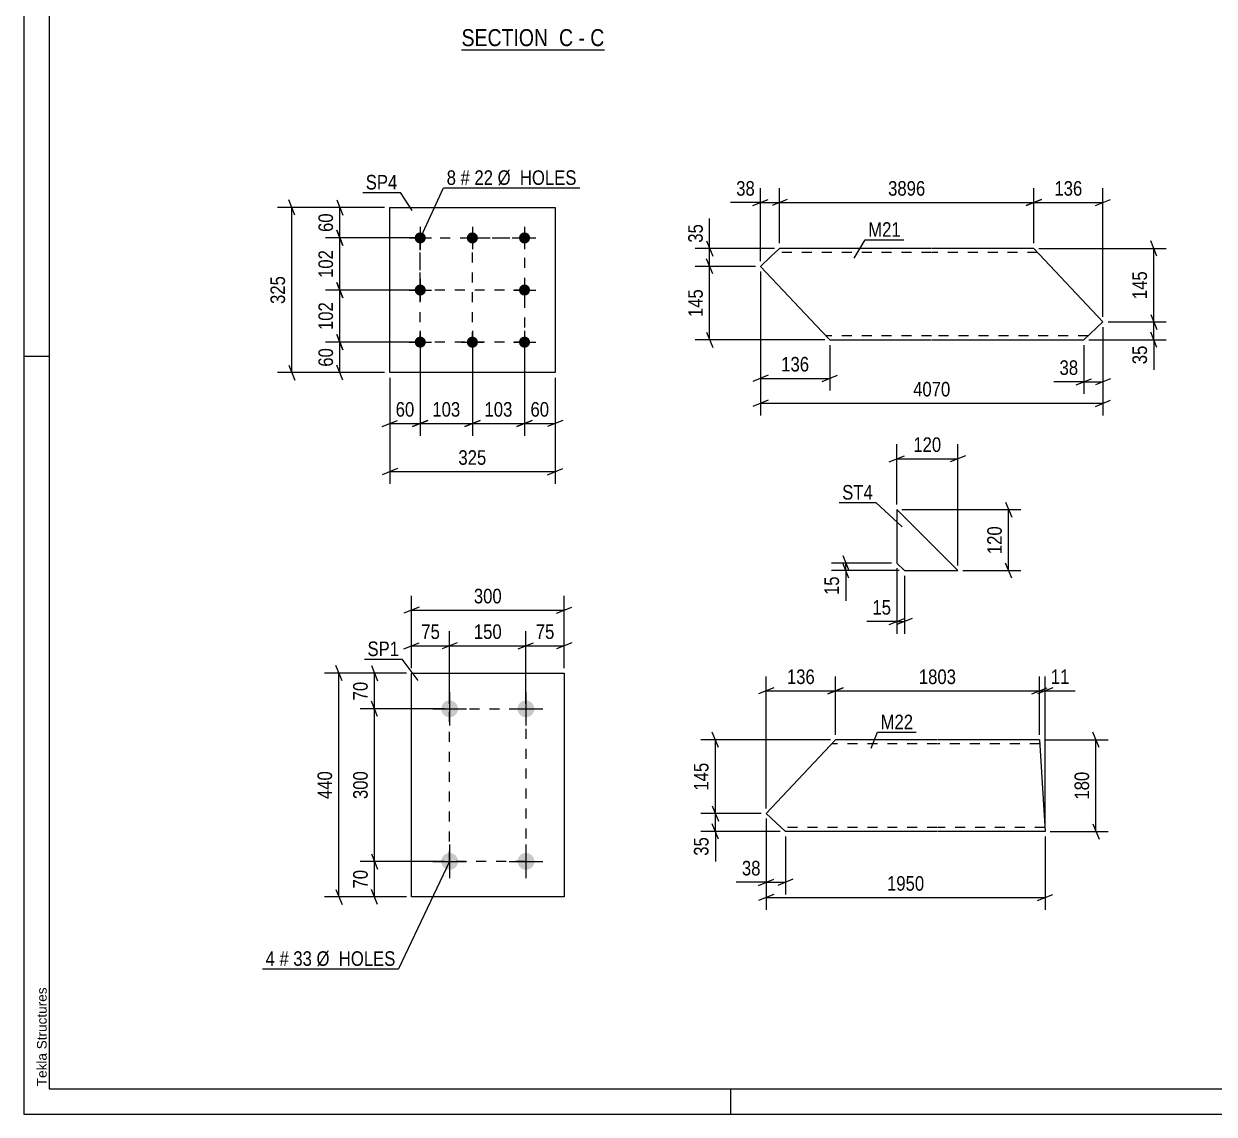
# Model space of a CAD drawing. Header units: millimetres. Extents: x 0 to 1189, y 0 to 841.
# Drawn here: x 0 to 234, y 0 to 214.5 of the extents above; entities that cross this region are included whole.
import ezdxf

# ---------------------------------------------------------------- set-up
doc = ezdxf.new("R2010")
doc.units = ezdxf.units.MM
doc.linetypes.add('DXK_LINE_DOT2', pattern=[3.9198, 1.9599, -1.9599])
doc.styles.add('Arial', font='ARIAL.TTF', dxfattribs={"height": 0.2})
doc.styles.add('Arial Narrow', font='ARIALN.TTF', dxfattribs={"height": 0.2})

# ---------------------------------------------------------------- blocks, each defined once
blk = doc.blocks.new('Unknown-405118385-1163')
at = {"color": 5, "linetype": 'Continuous'}
for p, q in [((0, 841), (0, 0)), ((5, 836), (5, 5)), ((5, 149), (0, 149)), ((5, 5), (1184, 5)), ((139, 0), (139, 5)), ((0, 0), (1189, 0))]:
    blk.add_line(p, q, dxfattribs=at)
at = {"color": 174, "linetype": 'Continuous', "style": 'Arial'}
blk.add_text('Tekla Structures', height=1.9102, rotation=90, dxfattribs=at).set_placement((4.5, 5.5))
blk = doc.blocks.new('Unknown-405118385-14 - 4135')
at = {"color": 6, "linetype": 'Continuous'}
blk.add_line((86.05, 209.31), (114.12, 209.31), dxfattribs=at)
at = {"color": 0, "linetype": 'Continuous'}
blk.add_wipeout([(104.16, 210.06), (104.16, 213.56), (86.05, 213.56), (86.05, 210.06)], dxfattribs=at)
at = {"color": 7, "linetype": 'Continuous', "style": 'Arial Narrow'}
blk.add_text('SECTION ', height=3.34, dxfattribs=at).set_placement((86.05, 210.06))
at = {"color": 0, "linetype": 'Continuous'}
blk.add_wipeout([(107.98, 210.06), (107.98, 213.56), (105.21, 213.56), (105.21, 210.06)], dxfattribs=at)
at = {"color": 7, "linetype": 'Continuous', "style": 'Arial Narrow'}
blk.add_text('C', height=3.34, dxfattribs=at).set_placement((105.21, 210.06))
at = {"color": 0, "linetype": 'Continuous'}
blk.add_wipeout([(110.3, 210.06), (110.3, 213.56), (109.03, 213.56), (109.03, 210.06)], dxfattribs=at)
at = {"color": 7, "linetype": 'Continuous', "style": 'Arial Narrow'}
blk.add_text('-', height=3.34, dxfattribs=at).set_placement((109.03, 210.06))
at = {"color": 0, "linetype": 'Continuous'}
blk.add_wipeout([(114.12, 210.06), (114.12, 213.56), (111.35, 213.56), (111.35, 210.06)], dxfattribs=at)
at = {"color": 7, "linetype": 'Continuous', "style": 'Arial Narrow'}
blk.add_text('C', height=3.34, dxfattribs=at).set_placement((111.35, 210.06))
blk = doc.blocks.new('Part-405118385-37396 - 37395')
at = {"color": 2, "linetype": 'Continuous'}
for p, q in [((146.88, 168.68), (144.82, 166.75)), ((148.58, 170.28), (146.88, 168.68)), ((178.43, 170.28), (148.58, 170.28)), ((198.53, 170.28), (178.53, 170.28)), ((212.14, 155.81), (198.53, 170.28)), ((156.93, 153.88), (144.82, 166.75)), ((212.14, 155.81), (208.38, 152.28)), ((158.43, 152.28), (156.93, 153.88)), ((158.43, 152.28), (178.43, 152.28)), ((178.53, 152.28), (208.38, 152.28))]:
    blk.add_line(p, q, dxfattribs=at)
at = {"color": 7, "linetype": 'DXK_LINE_DOT2'}
for p, q in [((148.58, 170.28), (147.53, 169.29)), ((178.43, 169.48), (147.73, 169.48)), ((199.28, 169.48), (178.53, 169.48)), ((158.32, 152.4), (156.93, 153.88)), ((178.43, 153.08), (157.68, 153.08)), ((209.23, 153.08), (178.53, 153.08))]:
    blk.add_line(p, q, dxfattribs=at)
blk = doc.blocks.new('Part-405118385-37403 - 37402')
at = {"color": 2, "linetype": 'Continuous'}
for p, q in [((145.94, 59.15), (159.55, 73.61)), ((179.55, 73.61), (159.55, 73.61)), ((199.65, 73.61), (179.65, 73.61)), ((199.65, 73.61), (200.76, 55.61)), ((149.7, 55.61), (145.94, 59.15)), ((179.55, 55.61), (149.7, 55.61)), ((200.76, 55.61), (179.65, 55.61))]:
    blk.add_line(p, q, dxfattribs=at)
at = {"color": 7, "linetype": 'DXK_LINE_DOT2'}
for p, q in [((179.55, 72.81), (158.8, 72.81)), ((199.7, 72.81), (179.65, 72.81)), ((179.55, 56.41), (148.85, 56.41)), ((200.71, 56.41), (179.65, 56.41)), ((200.71, 56.41), (200.7, 56.48))]:
    blk.add_line(p, q, dxfattribs=at)
blk = doc.blocks.new('Part-405118385-37460 - 37459')
at = {"color": 2, "linetype": 'Continuous'}
for p, q in [((76.21, 42.72), (76.21, 86.72)), ((76.21, 86.72), (106.21, 86.72)), ((106.21, 86.72), (106.21, 42.72)), ((106.21, 42.72), (76.21, 42.72))]:
    blk.add_line(p, q, dxfattribs=at)
blk = doc.blocks.new('Bolt-405118385-37461 - 37459')
at = {"linetype": 'Continuous'}
for points in [[(83.71, 81.37, -1), (83.71, 78.07, -1)], [(98.71, 81.37, -1), (98.71, 78.07, -1)], [(83.71, 51.37, -1), (83.71, 48.07, -1)], [(98.71, 51.37, -1), (98.71, 48.07, -1)]]:
    blk.add_hatch(color=1, dxfattribs=at).paths.add_polyline_path(points)
at = {"color": 1, "linetype": 'Continuous'}
for p, q in [((83.71, 83.02), (83.71, 76.42)), ((98.71, 83.02), (98.71, 76.42)), ((80.41, 79.72), (87.01, 79.72)), ((95.41, 79.72), (102.01, 79.72)), ((83.71, 53.02), (83.71, 46.42)), ((98.71, 53.02), (98.71, 46.42)), ((80.41, 49.72), (87.01, 49.72)), ((95.41, 49.72), (102.01, 49.72))]:
    blk.add_line(p, q, dxfattribs=at)
blk = doc.blocks.new('Part-405118385-37470 - 37469')
at = {"color": 2, "linetype": 'Continuous'}
for p, q in [((171.6, 118.9), (171.6, 108.4)), ((171.6, 118.9), (183.6, 106.9)), ((171.6, 108.4), (173.1, 106.9)), ((173.1, 106.9), (183.6, 106.9))]:
    blk.add_line(p, q, dxfattribs=at)
blk = doc.blocks.new('Part-405118385-37504 - 37503')
at = {"color": 2, "linetype": 'Continuous'}
for p, q in [((71.93, 145.84), (71.93, 178.34)), ((71.93, 178.34), (104.43, 178.34)), ((104.43, 178.34), (104.43, 145.84)), ((104.43, 145.84), (71.93, 145.84))]:
    blk.add_line(p, q, dxfattribs=at)
blk = doc.blocks.new('Bolt-405118385-37505 - 37503')
at = {"linetype": 'Continuous'}
for points in [[(77.93, 173.44, -1), (77.93, 171.24, -1)], [(88.18, 173.44, -1), (88.18, 171.24, -1)], [(98.43, 173.44, -1), (98.43, 171.24, -1)], [(77.93, 163.19, -1), (77.93, 160.99, -1)], [(98.43, 163.19, -1), (98.43, 160.99, -1)], [(77.93, 152.94, -1), (77.93, 150.74, -1)], [(88.18, 152.94, -1), (88.18, 150.74, -1)], [(98.43, 152.94, -1), (98.43, 150.74, -1)]]:
    blk.add_hatch(color=1, dxfattribs=at).paths.add_polyline_path(points)
at = {"color": 1, "linetype": 'Continuous'}
for p, q in [((77.93, 174.54), (77.93, 170.14)), ((88.18, 174.54), (88.18, 170.14)), ((98.43, 174.54), (98.43, 170.14)), ((75.73, 172.34), (80.13, 172.34)), ((85.98, 172.34), (90.38, 172.34)), ((96.23, 172.34), (100.63, 172.34)), ((77.93, 164.29), (77.93, 159.89)), ((98.43, 164.29), (98.43, 159.89)), ((75.73, 162.09), (80.13, 162.09)), ((96.23, 162.09), (100.63, 162.09)), ((77.93, 154.04), (77.93, 149.64)), ((88.18, 154.04), (88.18, 149.64)), ((98.43, 154.04), (98.43, 149.64)), ((75.73, 151.84), (80.13, 151.84)), ((85.98, 151.84), (90.38, 151.84)), ((96.23, 151.84), (100.63, 151.84))]:
    blk.add_line(p, q, dxfattribs=at)
blk = doc.blocks.new('Rectangle-405118385-40079 - 37459')
at = {"color": 1, "linetype": 'DXK_LINE_DOT2'}
blk.add_lwpolyline([(83.71, 79.72), (98.71, 79.72), (98.71, 49.72), (83.71, 49.72), (83.71, 79.72)], close=True, dxfattribs=at)
blk = doc.blocks.new('Rectangle-405118385-40049 - 37503')
at = {"color": 1, "linetype": 'DXK_LINE_DOT2'}
blk.add_lwpolyline([(77.93, 172.34), (98.43, 172.34), (98.43, 151.84), (77.93, 151.84), (77.93, 172.34)], close=True, dxfattribs=at)
blk = doc.blocks.new('Rectangle-405118385-40059 - 37503')
at = {"color": 1, "linetype": 'DXK_LINE_DOT2'}
blk.add_lwpolyline([(77.93, 172.34), (98.43, 172.34), (98.43, 162.09), (77.93, 162.09), (77.93, 172.34)], close=True, dxfattribs=at)
blk = doc.blocks.new('Rectangle-405118385-40069 - 37503')
at = {"color": 1, "linetype": 'DXK_LINE_DOT2'}
blk.add_lwpolyline([(88.18, 172.34), (98.43, 172.34), (98.43, 151.84), (88.18, 151.84), (88.18, 172.34)], close=True, dxfattribs=at)
blk = doc.blocks.new('StraightDimension-405118385-37673 - 37395')
at = {"color": 7, "linetype": 'Continuous'}
for p, q in [((222.74, 168.78), (221.54, 171.78)), ((199.53, 170.28), (224.54, 170.28)), ((222.14, 155.81), (222.14, 170.28)), ((221.54, 157.31), (222.74, 154.31)), ((213.14, 155.81), (224.54, 155.81))]:
    blk.add_line(p, q, dxfattribs=at)
at = {"color": 0}
blk.add_wipeout([(221.39, 166.39), (217.19, 166.39), (217.19, 159.7), (221.39, 159.7)], dxfattribs=at)
at = {"color": 3, "style": 'Arial Narrow'}
blk.add_text('145', height=2.863, rotation=90.0002, dxfattribs=at).set_placement((220.79, 160.3))
blk = doc.blocks.new('StraightDimension-405118385-37665 - 37395')
at = {"color": 7, "linetype": 'Continuous'}
for p, q in [((134.22, 171.78), (135.42, 168.78)), ((147.58, 170.28), (131.97, 170.28)), ((134.82, 166.75), (134.82, 170.28)), ((143.82, 166.75), (131.97, 166.75)), ((135.42, 165.25), (134.22, 168.25))]:
    blk.add_line(p, q, dxfattribs=at)
at = {"color": 0}
blk.add_wipeout([(134.07, 175.66), (129.87, 175.66), (129.87, 170.8), (134.07, 170.8)], dxfattribs=at)
at = {"color": 7, "linetype": 'Continuous'}
blk.add_line((134.82, 170.28), (134.82, 176.18), dxfattribs=at)
blk.add_line((134.82, 170.28), (134.82, 176.18), dxfattribs=at)
at = {"color": 3, "style": 'Arial Narrow'}
blk.add_text('35', height=2.863, rotation=90.0002, dxfattribs=at).set_placement((133.47, 171.4))
blk = doc.blocks.new('StraightDimension-405118385-37649 - 37395')
at = {"color": 7, "linetype": 'Continuous'}
for p, q in [((212.14, 154.81), (212.14, 141.65)), ((208.38, 151.28), (208.38, 141.65)), ((206.88, 143.45), (209.88, 144.65)), ((208.38, 144.05), (212.14, 144.05)), ((213.64, 144.65), (210.64, 143.45))]:
    blk.add_line(p, q, dxfattribs=at)
at = {"color": 0}
blk.add_wipeout([(207.86, 144.8), (207.86, 149), (203, 149), (203, 144.8)], dxfattribs=at)
at = {"color": 7, "linetype": 'Continuous'}
blk.add_line((208.38, 144.05), (202.48, 144.05), dxfattribs=at)
blk.add_line((208.38, 144.05), (202.48, 144.05), dxfattribs=at)
at = {"color": 3, "style": 'Arial Narrow'}
blk.add_text('38', height=2.863, dxfattribs=at).set_placement((203.6, 145.4))
blk = doc.blocks.new('StraightDimension-405118385-39725 - 37395')
at = {"color": 7, "linetype": 'Continuous'}
for p, q in [((198.53, 171.28), (198.53, 182.15)), ((212.14, 156.81), (212.14, 182.15)), ((200.03, 179.9), (197.03, 178.7)), ((198.53, 179.3), (212.14, 179.3)), ((210.64, 178.7), (213.64, 179.9))]:
    blk.add_line(p, q, dxfattribs=at)
at = {"color": 0}
blk.add_wipeout([(208.68, 180.05), (208.68, 184.25), (201.99, 184.25), (201.99, 180.05)], dxfattribs=at)
at = {"color": 3, "style": 'Arial Narrow'}
blk.add_text('136', height=2.863, dxfattribs=at).set_placement((202.59, 180.65))
blk = doc.blocks.new('StraightDimension-405118385-37653 - 37395')
at = {"color": 7, "linetype": 'Continuous'}
for p, q in [((144.82, 165.75), (144.82, 142.32)), ((158.43, 151.28), (158.43, 142.32)), ((146.32, 145.32), (143.32, 144.12)), ((156.93, 144.12), (159.93, 145.32)), ((144.82, 144.72), (158.43, 144.72))]:
    blk.add_line(p, q, dxfattribs=at)
at = {"color": 0}
blk.add_wipeout([(154.97, 145.47), (154.97, 149.67), (148.29, 149.67), (148.29, 145.47)], dxfattribs=at)
at = {"color": 3, "style": 'Arial Narrow'}
blk.add_text('136', height=2.863, dxfattribs=at).set_placement((148.89, 146.07))
blk = doc.blocks.new('StraightDimension-405118385-37674 - 37395')
at = {"color": 7, "linetype": 'Continuous'}
for p, q in [((221.54, 157.31), (222.74, 154.31)), ((213.14, 155.81), (224.54, 155.81)), ((222.14, 152.28), (222.14, 155.81)), ((209.38, 152.28), (224.54, 152.28)), ((222.74, 150.78), (221.54, 153.78))]:
    blk.add_line(p, q, dxfattribs=at)
at = {"color": 0}
blk.add_wipeout([(221.39, 151.75), (217.19, 151.75), (217.19, 146.9), (221.39, 146.9)], dxfattribs=at)
at = {"color": 7, "linetype": 'Continuous'}
blk.add_line((222.14, 152.28), (222.14, 146.37), dxfattribs=at)
blk.add_line((222.14, 152.28), (222.14, 146.37), dxfattribs=at)
at = {"color": 3, "style": 'Arial Narrow'}
blk.add_text('35', height=2.863, rotation=90.0002, dxfattribs=at).set_placement((220.79, 147.5))
blk = doc.blocks.new('StraightDimension-405118385-37666 - 37395')
at = {"color": 7, "linetype": 'Continuous'}
for p, q in [((143.82, 166.75), (131.97, 166.75)), ((135.42, 165.25), (134.22, 168.25)), ((134.82, 152.28), (134.82, 166.75)), ((157.43, 152.28), (131.97, 152.28)), ((134.22, 153.78), (135.42, 150.78))]:
    blk.add_line(p, q, dxfattribs=at)
at = {"color": 0}
blk.add_wipeout([(134.07, 162.85), (129.87, 162.85), (129.87, 156.17), (134.07, 156.17)], dxfattribs=at)
at = {"color": 3, "style": 'Arial Narrow'}
blk.add_text('145', height=2.863, rotation=90.0002, dxfattribs=at).set_placement((133.47, 156.77))
blk = doc.blocks.new('StraightDimension-405118385-37681 - 37395')
at = {"color": 7, "linetype": 'Continuous'}
for p, q in [((144.82, 165.75), (144.82, 137.41)), ((212.14, 154.81), (212.14, 137.41)), ((146.32, 140.41), (143.32, 139.21)), ((210.64, 139.21), (213.64, 140.41)), ((144.82, 139.81), (212.14, 139.81))]:
    blk.add_line(p, q, dxfattribs=at)
at = {"color": 0}
blk.add_wipeout([(182.74, 140.56), (182.74, 144.76), (174.22, 144.76), (174.22, 140.56)], dxfattribs=at)
at = {"color": 3, "style": 'Arial Narrow'}
blk.add_text('4070', height=2.863, dxfattribs=at).set_placement((174.82, 141.16))
blk = doc.blocks.new('StraightDimension-405118385-39726 - 37395')
at = {"color": 7, "linetype": 'Continuous'}
for p, q in [((148.58, 171.28), (148.58, 182.15)), ((198.53, 171.28), (198.53, 182.15)), ((150.08, 179.9), (147.08, 178.7)), ((148.58, 179.3), (198.53, 179.3)), ((197.03, 178.7), (200.03, 179.9))]:
    blk.add_line(p, q, dxfattribs=at)
at = {"color": 0}
blk.add_wipeout([(177.81, 180.05), (177.81, 184.25), (169.3, 184.25), (169.3, 180.05)], dxfattribs=at)
at = {"color": 3, "style": 'Arial Narrow'}
blk.add_text('3896', height=2.863, dxfattribs=at).set_placement((169.9, 180.65))
blk = doc.blocks.new('StraightDimension-405118385-39727 - 37395')
at = {"color": 7, "linetype": 'Continuous'}
for p, q in [((144.82, 167.75), (144.82, 182.15)), ((148.58, 171.28), (148.58, 182.15)), ((143.32, 178.7), (146.32, 179.9)), ((144.82, 179.3), (148.58, 179.3)), ((150.08, 179.9), (147.08, 178.7))]:
    blk.add_line(p, q, dxfattribs=at)
at = {"color": 0}
blk.add_wipeout([(144.3, 180.05), (144.3, 184.25), (139.44, 184.25), (139.44, 180.05)], dxfattribs=at)
at = {"color": 7, "linetype": 'Continuous'}
blk.add_line((144.82, 179.3), (138.92, 179.3), dxfattribs=at)
blk.add_line((144.82, 179.3), (138.92, 179.3), dxfattribs=at)
at = {"color": 3, "style": 'Arial Narrow'}
blk.add_text('38', height=2.863, dxfattribs=at).set_placement((140.04, 180.65))
blk = doc.blocks.new('StraightDimension-405118385-37705 - 37402')
at = {"color": 7, "linetype": 'Continuous'}
for p, q in [((211.36, 72.11), (210.16, 75.11)), ((200.65, 73.61), (213.16, 73.61)), ((210.76, 55.61), (210.76, 73.61)), ((210.16, 57.11), (211.36, 54.11)), ((201.76, 55.61), (213.16, 55.61))]:
    blk.add_line(p, q, dxfattribs=at)
at = {"color": 0}
blk.add_wipeout([(210.01, 67.96), (205.81, 67.96), (205.81, 61.27), (210.01, 61.27)], dxfattribs=at)
at = {"color": 3, "style": 'Arial Narrow'}
blk.add_text('180', height=2.863, rotation=90.0002, dxfattribs=at).set_placement((209.41, 61.87))
blk = doc.blocks.new('StraightDimension-405118385-37697 - 37402')
at = {"color": 7, "linetype": 'Continuous'}
for p, q in [((136.54, 72.11), (135.34, 75.11)), ((158.55, 73.61), (133.09, 73.61)), ((135.94, 59.15), (135.94, 73.61)), ((144.94, 59.15), (133.09, 59.15)), ((135.34, 60.65), (136.54, 57.65))]:
    blk.add_line(p, q, dxfattribs=at)
at = {"color": 0}
blk.add_wipeout([(135.19, 69.72), (130.99, 69.72), (130.99, 63.04), (135.19, 63.04)], dxfattribs=at)
at = {"color": 3, "style": 'Arial Narrow'}
blk.add_text('145', height=2.863, rotation=90.0002, dxfattribs=at).set_placement((134.59, 63.64))
blk = doc.blocks.new('StraightDimension-405118385-39832 - 37402')
at = {"color": 7, "linetype": 'Continuous'}
for p, q in [((199.65, 74.61), (199.65, 86.1)), ((200.76, 56.61), (200.76, 86.1)), ((198.15, 82.65), (201.15, 83.85)), ((202.26, 83.85), (199.26, 82.65)), ((199.65, 83.25), (200.76, 83.25))]:
    blk.add_line(p, q, dxfattribs=at)
at = {"color": 0}
blk.add_wipeout([(206.14, 84), (206.14, 88.2), (201.28, 88.2), (201.28, 84)], dxfattribs=at)
at = {"color": 7, "linetype": 'Continuous'}
blk.add_line((200.76, 83.25), (206.66, 83.25), dxfattribs=at)
blk.add_line((200.76, 83.25), (206.66, 83.25), dxfattribs=at)
at = {"color": 3, "style": 'Arial Narrow'}
blk.add_text('11', height=2.863, dxfattribs=at).set_placement((201.88, 84.6))
blk = doc.blocks.new('StraightDimension-405118385-37693 - 37402')
at = {"color": 7, "linetype": 'Continuous'}
for p, q in [((145.94, 58.15), (145.94, 43.21)), ((149.7, 54.61), (149.7, 43.21)), ((144.44, 45.01), (147.44, 46.21)), ((145.94, 45.61), (149.7, 45.61)), ((151.2, 46.21), (148.2, 45.01))]:
    blk.add_line(p, q, dxfattribs=at)
at = {"color": 0}
blk.add_wipeout([(145.42, 46.36), (145.42, 50.56), (140.56, 50.56), (140.56, 46.36)], dxfattribs=at)
at = {"color": 7, "linetype": 'Continuous'}
blk.add_line((145.94, 45.61), (140.04, 45.61), dxfattribs=at)
blk.add_line((145.94, 45.61), (140.04, 45.61), dxfattribs=at)
at = {"color": 3, "style": 'Arial Narrow'}
blk.add_text('38', height=2.863, dxfattribs=at).set_placement((141.16, 46.96))
blk = doc.blocks.new('StraightDimension-405118385-39834 - 37402')
at = {"color": 7, "linetype": 'Continuous'}
for p, q in [((145.94, 60.15), (145.94, 86.1)), ((159.55, 74.61), (159.55, 86.1)), ((147.44, 83.85), (144.44, 82.65)), ((145.94, 83.25), (159.55, 83.25)), ((158.05, 82.65), (161.05, 83.85))]:
    blk.add_line(p, q, dxfattribs=at)
at = {"color": 0}
blk.add_wipeout([(156.09, 84), (156.09, 88.2), (149.41, 88.2), (149.41, 84)], dxfattribs=at)
at = {"color": 3, "style": 'Arial Narrow'}
blk.add_text('136', height=2.863, dxfattribs=at).set_placement((150.01, 84.6))
blk = doc.blocks.new('StraightDimension-405118385-37698 - 37402')
at = {"color": 7, "linetype": 'Continuous'}
for p, q in [((144.94, 59.15), (133.09, 59.15)), ((135.34, 60.65), (136.54, 57.65)), ((135.94, 55.61), (135.94, 59.15)), ((136.54, 54.11), (135.34, 57.11)), ((148.7, 55.61), (133.09, 55.61))]:
    blk.add_line(p, q, dxfattribs=at)
at = {"color": 0}
blk.add_wipeout([(135.19, 55.09), (130.99, 55.09), (130.99, 50.23), (135.19, 50.23)], dxfattribs=at)
at = {"color": 7, "linetype": 'Continuous'}
blk.add_line((135.94, 55.61), (135.94, 49.71), dxfattribs=at)
blk.add_line((135.94, 55.61), (135.94, 49.71), dxfattribs=at)
at = {"color": 3, "style": 'Arial Narrow'}
blk.add_text('35', height=2.863, rotation=90.0002, dxfattribs=at).set_placement((134.59, 50.83))
blk = doc.blocks.new('StraightDimension-405118385-37711 - 37402')
at = {"color": 7, "linetype": 'Continuous'}
for p, q in [((145.94, 58.15), (145.94, 40.21)), ((200.76, 54.61), (200.76, 40.21)), ((147.44, 43.21), (144.44, 42.01)), ((145.94, 42.61), (200.76, 42.61)), ((199.26, 42.01), (202.26, 43.21))]:
    blk.add_line(p, q, dxfattribs=at)
at = {"color": 0}
blk.add_wipeout([(177.61, 43.36), (177.61, 47.56), (169.09, 47.56), (169.09, 43.36)], dxfattribs=at)
at = {"color": 3, "style": 'Arial Narrow'}
blk.add_text('1950', height=2.863, dxfattribs=at).set_placement((169.69, 43.96))
blk = doc.blocks.new('StraightDimension-405118385-39833 - 37402')
at = {"color": 7, "linetype": 'Continuous'}
for p, q in [((159.55, 74.61), (159.55, 86.1)), ((199.65, 74.61), (199.65, 86.1)), ((161.05, 83.85), (158.05, 82.65)), ((159.55, 83.25), (199.65, 83.25)), ((198.15, 82.65), (201.15, 83.85))]:
    blk.add_line(p, q, dxfattribs=at)
at = {"color": 0}
blk.add_wipeout([(183.86, 84), (183.86, 88.2), (175.34, 88.2), (175.34, 84)], dxfattribs=at)
at = {"color": 3, "style": 'Arial Narrow'}
blk.add_text('1803', height=2.863, dxfattribs=at).set_placement((175.94, 84.6))
blk = doc.blocks.new('StraightDimension-405118385-37831 - 37459')
at = {"color": 7, "linetype": 'Continuous'}
for p, q in [((82.71, 49.72), (66.1, 49.72)), ((68.35, 51.22), (69.55, 48.22)), ((68.95, 42.72), (68.95, 49.72)), ((75.21, 42.72), (66.1, 42.72)), ((69.55, 41.22), (68.35, 44.22))]:
    blk.add_line(p, q, dxfattribs=at)
at = {"color": 0}
blk.add_wipeout([(68.2, 48.65), (64, 48.65), (64, 43.79), (68.2, 43.79)], dxfattribs=at)
at = {"color": 3, "style": 'Arial Narrow'}
blk.add_text('70', height=2.863, rotation=90.0002, dxfattribs=at).set_placement((67.6, 44.39))
blk = doc.blocks.new('StraightDimension-405118385-37847 - 37459')
at = {"color": 7, "linetype": 'Continuous'}
for p, q in [((76.21, 87.72), (76.21, 94.97)), ((83.71, 80.72), (83.71, 94.97)), ((74.71, 91.52), (77.71, 92.72)), ((76.21, 92.12), (83.71, 92.12)), ((85.21, 92.72), (82.21, 91.52))]:
    blk.add_line(p, q, dxfattribs=at)
at = {"color": 0}
blk.add_wipeout([(82.39, 92.87), (82.39, 97.07), (77.54, 97.07), (77.54, 92.87)], dxfattribs=at)
at = {"color": 3, "style": 'Arial Narrow'}
blk.add_text('75', height=2.863, dxfattribs=at).set_placement((78.14, 93.47))
blk = doc.blocks.new('StraightDimension-405118385-37830 - 37459')
at = {"color": 7, "linetype": 'Continuous'}
for p, q in [((82.71, 79.72), (66.1, 79.72)), ((69.55, 78.22), (68.35, 81.22)), ((68.95, 49.72), (68.95, 79.72)), ((82.71, 49.72), (66.1, 49.72)), ((68.35, 51.22), (69.55, 48.22))]:
    blk.add_line(p, q, dxfattribs=at)
at = {"color": 0}
blk.add_wipeout([(68.2, 68.06), (64, 68.06), (64, 61.38), (68.2, 61.38)], dxfattribs=at)
at = {"color": 3, "style": 'Arial Narrow'}
blk.add_text('300', height=2.863, rotation=90.0002, dxfattribs=at).set_placement((67.6, 61.98))
blk = doc.blocks.new('StraightDimension-405118385-37829 - 37459')
at = {"color": 7, "linetype": 'Continuous'}
for p, q in [((75.21, 86.72), (66.1, 86.72)), ((68.35, 88.22), (69.55, 85.22)), ((68.95, 79.72), (68.95, 86.72)), ((82.71, 79.72), (66.1, 79.72)), ((69.55, 78.22), (68.35, 81.22))]:
    blk.add_line(p, q, dxfattribs=at)
at = {"color": 0}
blk.add_wipeout([(68.2, 85.65), (64, 85.65), (64, 80.79), (68.2, 80.79)], dxfattribs=at)
at = {"color": 3, "style": 'Arial Narrow'}
blk.add_text('70', height=2.863, rotation=90.0002, dxfattribs=at).set_placement((67.6, 81.39))
blk = doc.blocks.new('StraightDimension-405118385-37841 - 37459')
at = {"color": 7, "linetype": 'Continuous'}
for p, q in [((75.21, 86.72), (59.1, 86.72)), ((62.55, 85.22), (61.35, 88.22)), ((61.95, 42.72), (61.95, 86.72)), ((75.21, 42.72), (59.1, 42.72)), ((61.35, 44.22), (62.55, 41.22))]:
    blk.add_line(p, q, dxfattribs=at)
at = {"color": 0}
blk.add_wipeout([(61.2, 68.06), (57, 68.06), (57, 61.38), (61.2, 61.38)], dxfattribs=at)
at = {"color": 3, "style": 'Arial Narrow'}
blk.add_text('440', height=2.863, rotation=90.0002, dxfattribs=at).set_placement((60.6, 61.98))
blk = doc.blocks.new('StraightDimension-405118385-37845 - 37459')
at = {"color": 7, "linetype": 'Continuous'}
for p, q in [((98.71, 80.72), (98.71, 94.97)), ((106.21, 87.72), (106.21, 94.97)), ((97.21, 91.52), (100.21, 92.72)), ((98.71, 92.12), (106.21, 92.12)), ((107.71, 92.72), (104.71, 91.52))]:
    blk.add_line(p, q, dxfattribs=at)
at = {"color": 0}
blk.add_wipeout([(104.89, 92.87), (104.89, 97.07), (100.04, 97.07), (100.04, 92.87)], dxfattribs=at)
at = {"color": 3, "style": 'Arial Narrow'}
blk.add_text('75', height=2.863, dxfattribs=at).set_placement((100.64, 93.47))
blk = doc.blocks.new('StraightDimension-405118385-37846 - 37459')
at = {"color": 7, "linetype": 'Continuous'}
for p, q in [((83.71, 80.72), (83.71, 94.97)), ((98.71, 80.72), (98.71, 94.97)), ((85.21, 92.72), (82.21, 91.52)), ((83.71, 92.12), (98.71, 92.12)), ((97.21, 91.52), (100.21, 92.72))]:
    blk.add_line(p, q, dxfattribs=at)
at = {"color": 0}
blk.add_wipeout([(94.56, 92.87), (94.56, 97.07), (87.87, 97.07), (87.87, 92.87)], dxfattribs=at)
at = {"color": 3, "style": 'Arial Narrow'}
blk.add_text('150', height=2.863, dxfattribs=at).set_placement((88.47, 93.47))
blk = doc.blocks.new('StraightDimension-405118385-37857 - 37459')
at = {"color": 7, "linetype": 'Continuous'}
for p, q in [((76.21, 87.72), (76.21, 101.97)), ((106.21, 87.72), (106.21, 101.97)), ((77.71, 99.72), (74.71, 98.52)), ((76.21, 99.12), (106.21, 99.12)), ((104.71, 98.52), (107.71, 99.72))]:
    blk.add_line(p, q, dxfattribs=at)
at = {"color": 0}
blk.add_wipeout([(94.56, 99.87), (94.56, 104.07), (87.87, 104.07), (87.87, 99.87)], dxfattribs=at)
at = {"color": 3, "style": 'Arial Narrow'}
blk.add_text('300', height=2.863, dxfattribs=at).set_placement((88.47, 100.47))
blk = doc.blocks.new('StraightDimension-405118385-37869 - 37469')
at = {"color": 7, "linetype": 'Continuous'}
for p, q in [((170.6, 108.4), (158.75, 108.4)), ((161, 109.9), (162.2, 106.9)), ((162.2, 105.4), (161, 108.4)), ((161.6, 106.9), (161.6, 108.4)), ((172.1, 106.9), (158.75, 106.9))]:
    blk.add_line(p, q, dxfattribs=at)
at = {"color": 0}
blk.add_wipeout([(160.85, 106.37), (156.65, 106.37), (156.65, 101.51), (160.85, 101.51)], dxfattribs=at)
at = {"color": 7, "linetype": 'Continuous'}
blk.add_line((161.6, 106.9), (161.6, 100.99), dxfattribs=at)
blk.add_line((161.6, 106.9), (161.6, 100.99), dxfattribs=at)
at = {"color": 3, "style": 'Arial Narrow'}
blk.add_text('15', height=2.863, rotation=90.0002, dxfattribs=at).set_placement((160.25, 102.11))
blk = doc.blocks.new('StraightDimension-405118385-37861 - 37469')
at = {"color": 7, "linetype": 'Continuous'}
for p, q in [((171.6, 107.4), (171.6, 94.5)), ((173.1, 105.9), (173.1, 94.5)), ((170.1, 96.3), (173.1, 97.5)), ((174.6, 97.5), (171.6, 96.3)), ((171.6, 96.9), (173.1, 96.9))]:
    blk.add_line(p, q, dxfattribs=at)
at = {"color": 0}
blk.add_wipeout([(171.07, 97.65), (171.07, 101.85), (166.22, 101.85), (166.22, 97.65)], dxfattribs=at)
at = {"color": 7, "linetype": 'Continuous'}
blk.add_line((171.6, 96.9), (165.69, 96.9), dxfattribs=at)
blk.add_line((171.6, 96.9), (165.69, 96.9), dxfattribs=at)
at = {"color": 3, "style": 'Arial Narrow'}
blk.add_text('15', height=2.863, dxfattribs=at).set_placement((166.82, 98.25))
blk = doc.blocks.new('StraightDimension-405118385-37873 - 37469')
at = {"color": 7, "linetype": 'Continuous'}
for p, q in [((193, 120.4), (194.2, 117.4)), ((172.6, 118.9), (196, 118.9)), ((193.6, 106.9), (193.6, 118.9)), ((194.2, 105.4), (193, 108.4)), ((184.6, 106.9), (196, 106.9))]:
    blk.add_line(p, q, dxfattribs=at)
at = {"color": 0}
blk.add_wipeout([(192.85, 116.24), (188.65, 116.24), (188.65, 109.55), (192.85, 109.55)], dxfattribs=at)
at = {"color": 3, "style": 'Arial Narrow'}
blk.add_text('120', height=2.863, rotation=90.0002, dxfattribs=at).set_placement((192.25, 110.15))
blk = doc.blocks.new('StraightDimension-405118385-37865 - 37469')
at = {"color": 7, "linetype": 'Continuous'}
for p, q in [((171.6, 119.9), (171.6, 131.75)), ((183.6, 107.9), (183.6, 131.75)), ((170.1, 128.3), (173.1, 129.5)), ((171.6, 128.9), (183.6, 128.9)), ((185.1, 129.5), (182.1, 128.3))]:
    blk.add_line(p, q, dxfattribs=at)
at = {"color": 0}
blk.add_wipeout([(180.94, 129.65), (180.94, 133.85), (174.26, 133.85), (174.26, 129.65)], dxfattribs=at)
at = {"color": 3, "style": 'Arial Narrow'}
blk.add_text('120', height=2.863, dxfattribs=at).set_placement((174.86, 130.25))
blk = doc.blocks.new('StraightDimension-405118385-37908 - 37503')
at = {"color": 7, "linetype": 'Continuous'}
for p, q in [((77.93, 150.84), (77.93, 133.44)), ((71.93, 144.84), (71.93, 133.44)), ((70.43, 135.24), (73.43, 136.44)), ((71.93, 135.84), (77.93, 135.84)), ((79.43, 136.44), (76.43, 135.24))]:
    blk.add_line(p, q, dxfattribs=at)
at = {"color": 0}
blk.add_wipeout([(77.36, 136.59), (77.36, 140.79), (72.5, 140.79), (72.5, 136.59)], dxfattribs=at)
at = {"color": 3, "style": 'Arial Narrow'}
blk.add_text('60', height=2.863, dxfattribs=at).set_placement((73.1, 137.19))
blk = doc.blocks.new('StraightDimension-405118385-37885 - 37503')
at = {"color": 7, "linetype": 'Continuous'}
for p, q in [((70.93, 178.34), (59.28, 178.34)), ((61.53, 179.84), (62.73, 176.84)), ((62.13, 172.34), (62.13, 178.34)), ((62.73, 170.84), (61.53, 173.84)), ((76.93, 172.34), (59.28, 172.34))]:
    blk.add_line(p, q, dxfattribs=at)
at = {"color": 0}
blk.add_wipeout([(61.38, 177.77), (57.18, 177.77), (57.18, 172.91), (61.38, 172.91)], dxfattribs=at)
at = {"color": 3, "style": 'Arial Narrow'}
blk.add_text('60', height=2.863, rotation=90.0002, dxfattribs=at).set_placement((60.78, 173.51))
blk = doc.blocks.new('StraightDimension-405118385-37886 - 37503')
at = {"color": 7, "linetype": 'Continuous'}
for p, q in [((61.53, 173.84), (62.73, 170.84)), ((76.93, 172.34), (59.28, 172.34)), ((62.13, 162.09), (62.13, 172.34)), ((76.93, 162.09), (59.28, 162.09)), ((62.73, 160.59), (61.53, 163.59))]:
    blk.add_line(p, q, dxfattribs=at)
at = {"color": 0}
blk.add_wipeout([(61.38, 170.55), (57.18, 170.55), (57.18, 163.87), (61.38, 163.87)], dxfattribs=at)
at = {"color": 3, "style": 'Arial Narrow'}
blk.add_text('102', height=2.863, rotation=90.0002, dxfattribs=at).set_placement((60.78, 164.47))
blk = doc.blocks.new('StraightDimension-405118385-37887 - 37503')
at = {"color": 7, "linetype": 'Continuous'}
for p, q in [((76.93, 162.09), (59.28, 162.09)), ((61.53, 163.59), (62.73, 160.59)), ((62.13, 151.84), (62.13, 162.09)), ((62.73, 150.34), (61.53, 153.34)), ((76.93, 151.84), (59.28, 151.84))]:
    blk.add_line(p, q, dxfattribs=at)
at = {"color": 0}
blk.add_wipeout([(61.38, 160.3), (57.18, 160.3), (57.18, 153.62), (61.38, 153.62)], dxfattribs=at)
at = {"color": 3, "style": 'Arial Narrow'}
blk.add_text('102', height=2.863, rotation=90.0002, dxfattribs=at).set_placement((60.78, 154.22))
blk = doc.blocks.new('StraightDimension-405118385-37888 - 37503')
at = {"color": 7, "linetype": 'Continuous'}
for p, q in [((61.53, 153.34), (62.73, 150.34)), ((76.93, 151.84), (59.28, 151.84)), ((62.13, 145.84), (62.13, 151.84)), ((70.93, 145.84), (59.28, 145.84)), ((62.73, 144.34), (61.53, 147.34))]:
    blk.add_line(p, q, dxfattribs=at)
at = {"color": 0}
blk.add_wipeout([(61.38, 151.27), (57.18, 151.27), (57.18, 146.41), (61.38, 146.41)], dxfattribs=at)
at = {"color": 3, "style": 'Arial Narrow'}
blk.add_text('60', height=2.863, rotation=90.0002, dxfattribs=at).set_placement((60.78, 147.01))
blk = doc.blocks.new('StraightDimension-405118385-37901 - 37503')
at = {"color": 7, "linetype": 'Continuous'}
for p, q in [((70.93, 178.34), (49.85, 178.34)), ((53.3, 176.84), (52.1, 179.84)), ((52.7, 145.84), (52.7, 178.34)), ((70.93, 145.84), (49.85, 145.84)), ((52.1, 147.34), (53.3, 144.34))]:
    blk.add_line(p, q, dxfattribs=at)
at = {"color": 0}
blk.add_wipeout([(51.95, 165.43), (47.75, 165.43), (47.75, 158.75), (51.95, 158.75)], dxfattribs=at)
at = {"color": 3, "style": 'Arial Narrow'}
blk.add_text('325', height=2.863, rotation=90.0002, dxfattribs=at).set_placement((51.35, 159.35))
blk = doc.blocks.new('StraightDimension-405118385-37905 - 37503')
at = {"color": 7, "linetype": 'Continuous'}
for p, q in [((98.43, 150.84), (98.43, 133.44)), ((104.43, 144.84), (104.43, 133.44)), ((96.93, 135.24), (99.93, 136.44)), ((98.43, 135.84), (104.43, 135.84)), ((105.93, 136.44), (102.93, 135.24))]:
    blk.add_line(p, q, dxfattribs=at)
at = {"color": 0}
blk.add_wipeout([(103.86, 136.59), (103.86, 140.79), (99, 140.79), (99, 136.59)], dxfattribs=at)
at = {"color": 3, "style": 'Arial Narrow'}
blk.add_text('60', height=2.863, dxfattribs=at).set_placement((99.6, 137.19))
blk = doc.blocks.new('StraightDimension-405118385-37906 - 37503')
at = {"color": 7, "linetype": 'Continuous'}
for p, q in [((88.18, 150.84), (88.18, 133.44)), ((98.43, 150.84), (98.43, 133.44)), ((86.68, 135.24), (89.68, 136.44)), ((88.18, 135.84), (98.43, 135.84)), ((99.93, 136.44), (96.93, 135.24))]:
    blk.add_line(p, q, dxfattribs=at)
at = {"color": 0}
blk.add_wipeout([(96.64, 136.59), (96.64, 140.79), (89.96, 140.79), (89.96, 136.59)], dxfattribs=at)
at = {"color": 3, "style": 'Arial Narrow'}
blk.add_text('103', height=2.863, dxfattribs=at).set_placement((90.56, 137.19))
blk = doc.blocks.new('StraightDimension-405118385-37907 - 37503')
at = {"color": 7, "linetype": 'Continuous'}
for p, q in [((77.93, 150.84), (77.93, 133.44)), ((88.18, 150.84), (88.18, 133.44)), ((76.43, 135.24), (79.43, 136.44)), ((77.93, 135.84), (88.18, 135.84)), ((89.68, 136.44), (86.68, 135.24))]:
    blk.add_line(p, q, dxfattribs=at)
at = {"color": 0}
blk.add_wipeout([(86.39, 136.59), (86.39, 140.79), (79.71, 140.79), (79.71, 136.59)], dxfattribs=at)
at = {"color": 3, "style": 'Arial Narrow'}
blk.add_text('103', height=2.863, dxfattribs=at).set_placement((80.31, 137.19))
blk = doc.blocks.new('StraightDimension-405118385-37921 - 37503')
at = {"color": 7, "linetype": 'Continuous'}
for p, q in [((71.93, 144.84), (71.93, 123.97)), ((104.43, 144.84), (104.43, 123.97)), ((73.43, 126.97), (70.43, 125.77)), ((71.93, 126.37), (104.43, 126.37)), ((102.93, 125.77), (105.93, 126.97))]:
    blk.add_line(p, q, dxfattribs=at)
at = {"color": 0}
blk.add_wipeout([(91.52, 127.12), (91.52, 131.32), (84.83, 131.32), (84.83, 127.12)], dxfattribs=at)
at = {"color": 3, "style": 'Arial Narrow'}
blk.add_text('325', height=2.863, dxfattribs=at).set_placement((85.43, 127.72))
blk = doc.blocks.new('Mark-405118385-38074 - 37395')
at = {"color": 0}
blk.add_wipeout([(172.39, 172.57), (172.39, 175.57), (165.99, 175.57), (165.99, 172.57)], dxfattribs=at)
blk.add_wipeout([(172.39, 172.57), (172.39, 175.57), (165.99, 175.57), (165.99, 172.57)], dxfattribs=at)
at = {"color": 30, "linetype": 'Continuous'}
for p, q in [((163.22, 168.33), (165.39, 171.97)), ((165.39, 171.97), (172.99, 171.97))]:
    blk.add_line(p, q, dxfattribs=at)
at = {"color": 3, "style": 'Arial Narrow'}
blk.add_text('M21', height=2.863, dxfattribs=at).set_placement((165.99, 172.57))
blk = doc.blocks.new('Mark-405118385-38077 - 37402')
at = {"color": 0}
blk.add_wipeout([(174.81, 75.71), (174.81, 78.71), (168.42, 78.71), (168.42, 75.71)], dxfattribs=at)
blk.add_wipeout([(174.81, 75.71), (174.81, 78.71), (168.42, 78.71), (168.42, 75.71)], dxfattribs=at)
at = {"color": 30, "linetype": 'Continuous'}
for p, q in [((166.54, 71.98), (167.82, 75.11)), ((167.82, 75.11), (175.41, 75.11))]:
    blk.add_line(p, q, dxfattribs=at)
at = {"color": 3, "style": 'Arial Narrow'}
blk.add_text('M22', height=2.863, dxfattribs=at).set_placement((168.42, 75.71))
blk = doc.blocks.new('Mark-405118385-38093 - 37459')
at = {"color": 0}
blk.add_wipeout([(73.77, 90.1), (73.77, 93.1), (67.56, 93.1), (67.56, 90.1)], dxfattribs=at)
blk.add_wipeout([(73.77, 90.1), (73.77, 93.1), (67.56, 93.1), (67.56, 90.1)], dxfattribs=at)
at = {"color": 30, "linetype": 'Continuous'}
for p in [(66.96, 89.5), (77.54, 85.32)]:
    blk.add_line(p, (74.37, 89.5), dxfattribs=at)
at = {"color": 3, "style": 'Arial Narrow'}
blk.add_text('SP1', height=2.863, dxfattribs=at).set_placement((67.56, 90.1))
blk = doc.blocks.new('Mark-405118385-38096 - 37459')
at = {"color": 0}
blk.add_wipeout([(49.35, 29.18), (49.35, 32.18), (47.53, 32.18), (47.53, 29.18)], dxfattribs=at)
blk.add_wipeout([(49.35, 29.18), (49.35, 32.18), (47.53, 32.18), (47.53, 29.18)], dxfattribs=at)
blk.add_wipeout([(52.08, 29.18), (52.08, 32.18), (50.25, 32.18), (50.25, 29.18)], dxfattribs=at)
blk.add_wipeout([(52.08, 29.18), (52.08, 32.18), (50.25, 32.18), (50.25, 29.18)], dxfattribs=at)
at = {"color": 3, "style": 'Arial Narrow'}
blk.add_text('4', height=2.86, dxfattribs=at).set_placement((47.53, 29.18))
at = {"color": 0}
blk.add_wipeout([(56.64, 29.18), (56.64, 32.18), (52.98, 32.18), (52.98, 29.18)], dxfattribs=at)
blk.add_wipeout([(56.64, 29.18), (56.64, 32.18), (52.98, 32.18), (52.98, 29.18)], dxfattribs=at)
at = {"color": 3, "style": 'Arial Narrow'}
blk.add_text('#', height=2.86, dxfattribs=at).set_placement((50.25, 29.18))
at = {"color": 0}
blk.add_wipeout([(73.07, 29.18), (73.07, 32.18), (57.54, 32.18), (57.54, 29.18)], dxfattribs=at)
blk.add_wipeout([(73.07, 29.18), (73.07, 32.18), (57.54, 32.18), (57.54, 29.18)], dxfattribs=at)
at = {"color": 7, "linetype": 'Continuous'}
for p in [(83.71, 49.72), (46.93, 28.58)]:
    blk.add_line(p, (73.67, 28.58), dxfattribs=at)
at = {"color": 3, "style": 'Arial Narrow'}
for s, p in [('33', (52.98, 29.18)), ('Ø  HOLES', (57.54, 29.18))]:
    blk.add_text(s, height=2.863, dxfattribs=at).set_placement(p)
blk = doc.blocks.new('Mark-405118385-38097 - 37469')
at = {"color": 0}
blk.add_wipeout([(166.9, 120.88), (166.9, 123.88), (160.87, 123.88), (160.87, 120.88)], dxfattribs=at)
blk.add_wipeout([(166.9, 120.88), (166.9, 123.88), (160.87, 123.88), (160.87, 120.88)], dxfattribs=at)
at = {"color": 30, "linetype": 'Continuous'}
for p in [(160.27, 120.28), (172.67, 115.5)]:
    blk.add_line(p, (167.5, 120.28), dxfattribs=at)
at = {"color": 3, "style": 'Arial Narrow'}
blk.add_text('ST4', height=2.863, dxfattribs=at).set_placement((160.87, 120.88))
blk = doc.blocks.new('Mark-405118385-38103 - 37503')
at = {"color": 0}
blk.add_wipeout([(73.43, 181.87), (73.43, 184.87), (67.22, 184.87), (67.22, 181.87)], dxfattribs=at)
blk.add_wipeout([(73.43, 181.87), (73.43, 184.87), (67.22, 184.87), (67.22, 181.87)], dxfattribs=at)
at = {"color": 30, "linetype": 'Continuous'}
for p in [(66.62, 181.27), (76.31, 177.71)]:
    blk.add_line(p, (74.03, 181.27), dxfattribs=at)
at = {"color": 3, "style": 'Arial Narrow'}
blk.add_text('SP4', height=2.863, dxfattribs=at).set_placement((67.22, 181.87))
blk = doc.blocks.new('Mark-405118385-38106 - 37503')
at = {"color": 0}
blk.add_wipeout([(84.95, 182.77), (84.95, 185.77), (83.13, 185.77), (83.13, 182.77)], dxfattribs=at)
blk.add_wipeout([(84.95, 182.77), (84.95, 185.77), (83.13, 185.77), (83.13, 182.77)], dxfattribs=at)
at = {"color": 7, "linetype": 'Continuous'}
blk.add_line((78.14, 172.61), (82.53, 182.17), dxfattribs=at)
at = {"color": 0}
blk.add_wipeout([(87.68, 182.77), (87.68, 185.77), (85.85, 185.77), (85.85, 182.77)], dxfattribs=at)
blk.add_wipeout([(87.68, 182.77), (87.68, 185.77), (85.85, 185.77), (85.85, 182.77)], dxfattribs=at)
at = {"color": 3, "style": 'Arial Narrow'}
blk.add_text('8', height=2.86, dxfattribs=at).set_placement((83.13, 182.77))
at = {"color": 0}
blk.add_wipeout([(92.24, 182.77), (92.24, 185.77), (88.58, 185.77), (88.58, 182.77)], dxfattribs=at)
blk.add_wipeout([(92.24, 182.77), (92.24, 185.77), (88.58, 185.77), (88.58, 182.77)], dxfattribs=at)
at = {"color": 3, "style": 'Arial Narrow'}
blk.add_text('#', height=2.86, dxfattribs=at).set_placement((85.85, 182.77))
at = {"color": 0}
blk.add_wipeout([(108.67, 182.77), (108.67, 185.77), (93.14, 185.77), (93.14, 182.77)], dxfattribs=at)
blk.add_wipeout([(108.67, 182.77), (108.67, 185.77), (93.14, 185.77), (93.14, 182.77)], dxfattribs=at)
at = {"color": 7, "linetype": 'Continuous'}
blk.add_line((82.53, 182.17), (109.27, 182.17), dxfattribs=at)
at = {"color": 3, "style": 'Arial Narrow'}
for s, p in [('22', (88.58, 182.77)), ('Ø  HOLES', (93.14, 182.77))]:
    blk.add_text(s, height=2.863, dxfattribs=at).set_placement(p)

msp = doc.modelspace()

# ---------------------------------------------------------------- block references
for name in ['Unknown-405118385-1163', 'Part-405118385-37504 - 37503', 'Bolt-405118385-37505 - 37503', 'Rectangle-405118385-40049 - 37503', 'Rectangle-405118385-40059 - 37503', 'Rectangle-405118385-40069 - 37503', 'Part-405118385-37396 - 37395', 'Part-405118385-37470 - 37469', 'Part-405118385-37460 - 37459', 'Bolt-405118385-37461 - 37459', 'Rectangle-405118385-40079 - 37459', 'Part-405118385-37403 - 37402']:
    msp.add_blockref(name, (0, 0))

# ---------------------------------------------------------------- next in the draw order: block references
for name in ['Unknown-405118385-14 - 4135', 'Mark-405118385-38106 - 37503', 'StraightDimension-405118385-37885 - 37503', 'StraightDimension-405118385-37665 - 37395', 'StraightDimension-405118385-37673 - 37395', 'StraightDimension-405118385-37908 - 37503', 'StraightDimension-405118385-37905 - 37503', 'StraightDimension-405118385-37869 - 37469', 'StraightDimension-405118385-37847 - 37459', 'StraightDimension-405118385-37845 - 37459', 'StraightDimension-405118385-37697 - 37402', 'StraightDimension-405118385-37705 - 37402', 'StraightDimension-405118385-37831 - 37459']:
    msp.add_blockref(name, (0, 0))

# ---------------------------------------------------------------- next in the draw order: block references
for name in ['StraightDimension-405118385-39725 - 37395', 'StraightDimension-405118385-37886 - 37503', 'StraightDimension-405118385-37653 - 37395', 'StraightDimension-405118385-37649 - 37395', 'StraightDimension-405118385-37906 - 37503', 'StraightDimension-405118385-37861 - 37469', 'StraightDimension-405118385-39834 - 37402', 'StraightDimension-405118385-39832 - 37402', 'StraightDimension-405118385-37830 - 37459', 'StraightDimension-405118385-37693 - 37402']:
    msp.add_blockref(name, (0, 0))

# ---------------------------------------------------------------- next in the draw order: block references
for name in ['StraightDimension-405118385-39726 - 37395', 'StraightDimension-405118385-37666 - 37395', 'StraightDimension-405118385-37887 - 37503', 'StraightDimension-405118385-37674 - 37395', 'StraightDimension-405118385-37873 - 37469', 'StraightDimension-405118385-37829 - 37459', 'StraightDimension-405118385-39833 - 37402', 'StraightDimension-405118385-37698 - 37402']:
    msp.add_blockref(name, (0, 0))

# ---------------------------------------------------------------- next in the draw order: block references
for name in ['StraightDimension-405118385-39727 - 37395', 'Mark-405118385-38074 - 37395', 'StraightDimension-405118385-37681 - 37395', 'StraightDimension-405118385-37888 - 37503', 'StraightDimension-405118385-37865 - 37469', 'StraightDimension-405118385-37846 - 37459', 'StraightDimension-405118385-37841 - 37459', 'Mark-405118385-38077 - 37402', 'StraightDimension-405118385-37711 - 37402']:
    msp.add_blockref(name, (0, 0))

# ---------------------------------------------------------------- next in the draw order: block references
for name in ['StraightDimension-405118385-37901 - 37503', 'StraightDimension-405118385-37907 - 37503', 'Mark-405118385-38097 - 37469', 'StraightDimension-405118385-37857 - 37459', 'Mark-405118385-38096 - 37459']:
    msp.add_blockref(name, (0, 0))

# ---------------------------------------------------------------- next in the draw order: block references
for name in ['Mark-405118385-38103 - 37503', 'StraightDimension-405118385-37921 - 37503', 'Mark-405118385-38093 - 37459']:
    msp.add_blockref(name, (0, 0))

doc.saveas('drawing.dxf')
